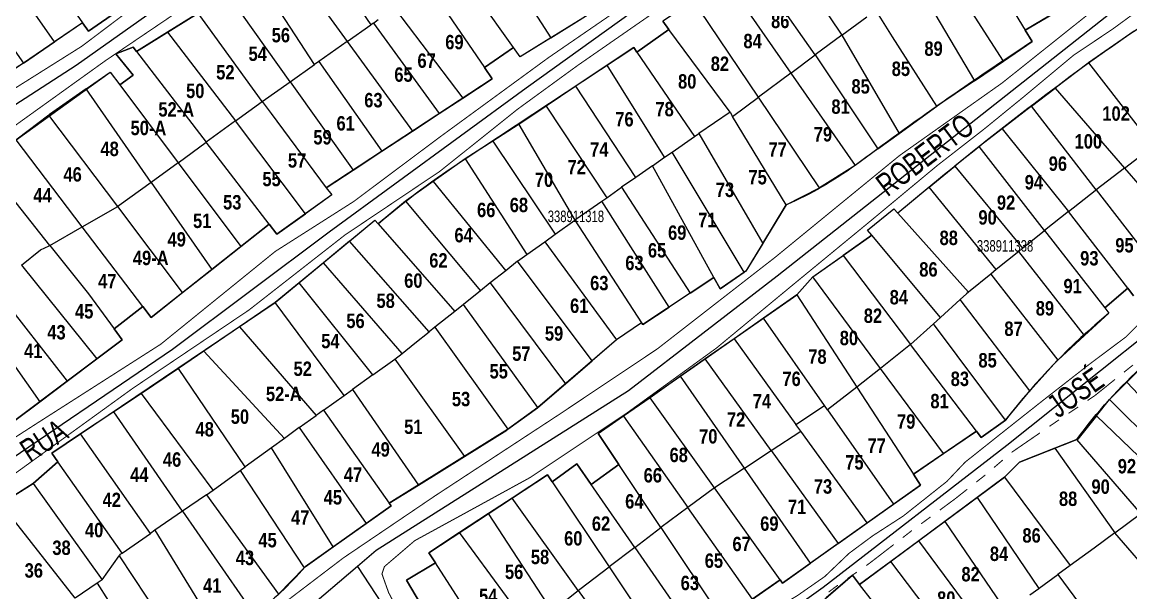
# Model space of a CAD drawing. Extents: x 204256 to 207861, y 4845615 to 4848347.
# Drawn here: x 207002 to 207194.6, y 4847288.9 to 4847388.1 of the extents above; entities that cross this region are included whole.
import ezdxf
from ezdxf.enums import TextEntityAlignment as Align

# ---------------------------------------------------------------- set-up
doc = ezdxf.new("R2010")
doc.units = 0
doc.header["$LTSCALE"] = 1.5
doc.header["$MEASUREMENT"] = 0
doc.linetypes.add('PHANTOMX2', pattern=[5, 2.5, -0.5, 0.5, -0.5, 0.5, -0.5])
doc.linetypes.add('TRACO_25', pattern=[8, 3, -1, 1, -1, 1, -1])
for name, color, linetype in [('CD-MALHA-LOTES', 40, 'CONTINUOUS'), ('CD_TXT_QUADRA', 7, 'CONTINUOUS'), ('RU-QUADRAS', 210, 'CONTINUOUS'), ('SV-EIXO-RUA-N-PAV', 6, 'CONTINUOUS'), ('SV-RUA-NAO-PAV-S-GUIA-C-GUIA', 7, 'PHANTOMX2'), ('SV-TXT-RUA-N-PAV-S-GUIA-C-GUIA', 7, 'CONTINUOUS'), ('Th_NmrPort', 7, 'CONTINUOUS')]:
    doc.layers.add(name, color=color, linetype=linetype)
doc.styles.add('ARIAL', font='ARIAL.TTF')
doc.styles.get("Standard").update_dxf_attribs({"font": 'swisscbo.ttf'})

msp = doc.modelspace()

# ---------------------------------------------------------------- linework, layer by layer
at = {"layer": 'CD-MALHA-LOTES', "linetype": 'Continuous'}
for p, q in [((207001.39, 4847403.74), (207012.47, 4847387.98)), ((207166.23, 4847403.12), (207176.27, 4847386.67)), ((207052.63, 4847402.12), (207062.57, 4847387.62)), ((207083.06, 4847402.11), (207093.84, 4847385.38)), ((207007.57, 4847384.65), (206996.46, 4847400.68)), ((207047.05, 4847400.38), (207058.44, 4847384.71)), ((207172.46, 4847381.3), (207161.03, 4847399.2)), ((206990.5, 4847397.42), (207002.21, 4847380.94)), ((207087.33, 4847383.68), (207077.32, 4847397.76)), ((207139.78, 4847382.38), (207129.47, 4847397.08)), ((207052.77, 4847380.71), (207042.27, 4847396.84)), ((207156.89, 4847395.72), (207167.45, 4847377.9)), ((207048.52, 4847377.71), (207037.48, 4847393.29)), ((207072.5, 4847394.5), (207082.29, 4847380.19)), ((207125.23, 4847394.05), (207135.55, 4847379.23)), ((207139.04, 4847393.77), (207144.36, 4847385.84)), ((207032.55, 4847389.64), (207027.2, 4847386.31)), ((207043.67, 4847374.3), (207032.55, 4847389.64)), ((207066.65, 4847390.5), (207078.55, 4847374.89)), ((207129.92, 4847375.05), (207119.73, 4847390.14)), ((207153.21, 4847385.54), (207150.28, 4847390.16)), ((207176.27, 4847386.67), (207181.85, 4847390.01)), ((207012.47, 4847387.98), (207007.57, 4847384.65)), ((207012.47, 4847387.98), (207013.49, 4847386.52)), ((207058.44, 4847384.71), (207062.57, 4847387.62)), ((207063, 4847387.92), (207062.57, 4847387.62)), ((207063, 4847387.92), (207063.83, 4847388.51)), ((207063, 4847387.92), (207074.41, 4847372.18)), ((207093.84, 4847385.38), (207099.22, 4847388.71)), ((207144.36, 4847385.84), (207148.72, 4847389.01)), ((207027.2, 4847386.31), (207021.84, 4847382.98)), ((207027.2, 4847386.31), (207039.03, 4847370.92)), ((207114.33, 4847386.82), (207108.75, 4847382.89)), ((207124.97, 4847372.42), (207114.33, 4847386.82)), ((207144.36, 4847385.84), (207139.78, 4847382.38)), ((207144.36, 4847385.84), (207154.37, 4847368.76)), ((207160.91, 4847373.47), (207153.21, 4847385.54)), ((207195.18, 4847386.54), (207187.25, 4847381.03)), ((207002.21, 4847380.94), (207007.57, 4847384.65)), ((207058.44, 4847384.71), (207053.5, 4847381.22)), ((207058.44, 4847384.71), (207069.76, 4847369.12)), ((207082.29, 4847380.19), (207087.33, 4847383.68)), ((207088.48, 4847382.07), (207087.33, 4847383.68)), ((207093.84, 4847385.38), (207088.48, 4847382.07)), ((207021.84, 4847382.98), (207033.95, 4847367.22)), ((207108.75, 4847382.89), (207118.78, 4847368.22)), ((207135.55, 4847379.23), (207139.78, 4847382.38)), ((207139.78, 4847382.38), (207150.65, 4847366.09)), ((207002.21, 4847380.94), (206997.01, 4847377.61)), ((207048.52, 4847377.71), (207052.77, 4847380.71)), ((207053.5, 4847381.22), (207052.77, 4847380.71)), ((207053.5, 4847381.22), (207064.48, 4847365.66)), ((207103.63, 4847380.59), (207098.16, 4847376.93)), ((207113.6, 4847364.6), (207103.63, 4847380.59)), ((207167.45, 4847377.9), (207172.46, 4847381.3)), ((207187.25, 4847381.03), (207198.5, 4847366.54)), ((207013.08, 4847376.47), (207017.26, 4847379.39)), ((207017.26, 4847379.39), (207018.92, 4847377.17)), ((207043.67, 4847374.3), (207048.52, 4847377.71)), ((207048.52, 4847377.71), (207059.46, 4847362.36)), ((207135.55, 4847379.23), (207129.92, 4847375.05)), ((207135.55, 4847379.23), (207146.7, 4847363.19)), ((207167.45, 4847377.9), (207160.91, 4847373.47)), ((207024.37, 4847360.24), (207013.08, 4847376.47)), ((207018.92, 4847377.17), (207029.06, 4847363.65)), ((207098.16, 4847376.93), (207093.01, 4847373.49)), ((207108.59, 4847361.1), (207098.16, 4847376.93)), ((207177.36, 4847373.46), (207181.44, 4847376.59)), ((207181.44, 4847376.59), (207193.5, 4847362.71)), ((207039.03, 4847370.92), (207043.67, 4847374.3)), ((207043.67, 4847374.3), (207045.25, 4847372.18)), ((207074.41, 4847372.18), (207078.55, 4847374.89)), ((207125.41, 4847371.7), (207129.92, 4847375.05)), ((207140.53, 4847359.32), (207129.92, 4847375.05)), ((207018.56, 4847356.05), (207006.6, 4847371.94)), ((207045.25, 4847372.18), (207054.81, 4847359.31)), ((207069.76, 4847369.12), (207074.41, 4847372.18)), ((207093.01, 4847373.49), (207088.24, 4847370.3)), ((207093.01, 4847373.49), (207103.54, 4847357.58)), ((207124.97, 4847372.42), (207119.52, 4847368.74)), ((207124.97, 4847372.42), (207125.41, 4847371.7)), ((207154.37, 4847368.76), (207160.91, 4847373.47)), ((207177.36, 4847373.46), (207172.25, 4847369.56)), ((207188.58, 4847358.95), (207177.36, 4847373.46)), ((207039.03, 4847370.92), (207033.95, 4847367.22)), ((207051.21, 4847354.79), (207039.03, 4847370.92)), ((207088.24, 4847370.3), (207097.97, 4847353.68)), ((207134.73, 4847356.34), (207125.41, 4847371.7)), ((207064.48, 4847365.66), (207069.76, 4847369.12)), ((207114.88, 4847365.49), (207118.78, 4847368.22)), ((207118.78, 4847368.22), (207119.52, 4847368.74)), ((207119.52, 4847368.74), (207130.64, 4847349.63)), ((207150.65, 4847366.09), (207154.37, 4847368.76)), ((207172.25, 4847369.56), (207168.25, 4847366.5)), ((207172.25, 4847369.56), (207183.78, 4847355.17)), ((207012.42, 4847352.52), (207000.94, 4847367.63)), ((207029.06, 4847363.65), (207033.95, 4847367.22)), ((207044.87, 4847353), (207033.95, 4847367.22)), ((207083.72, 4847367.39), (207078.96, 4847364.32)), ((207083.72, 4847367.39), (207094.56, 4847351.23)), ((207168.25, 4847366.5), (207164.03, 4847363.04)), ((207179.62, 4847351.9), (207168.25, 4847366.5)), ((207193.5, 4847362.71), (207198.5, 4847366.54)), ((207059.46, 4847362.36), (207064.48, 4847365.66)), ((207078.96, 4847364.32), (207073.4, 4847360.38)), ((207078.96, 4847364.32), (207089.68, 4847347.7)), ((207111.51, 4847363.14), (207113.6, 4847364.6)), ((207113.6, 4847364.6), (207114.88, 4847365.49)), ((207127.44, 4847344.64), (207114.88, 4847365.49)), ((207150.65, 4847366.09), (207146.7, 4847363.19)), ((207006.79, 4847349.29), (206995.26, 4847363.78)), ((207029.06, 4847363.65), (207024.37, 4847360.24)), ((207029.06, 4847363.65), (207039.96, 4847349.12)), ((207054.81, 4847359.31), (207059.46, 4847362.36)), ((207111.51, 4847363.14), (207108.59, 4847361.1)), ((207122.15, 4847343.74), (207111.51, 4847363.14)), ((207146.7, 4847363.19), (207140.53, 4847359.32)), ((207159.55, 4847359.39), (207164.03, 4847363.04)), ((207164.03, 4847363.04), (207175.78, 4847348.79)), ((207193.5, 4847362.71), (207188.58, 4847358.95)), ((207193.5, 4847362.71), (207205.39, 4847349.03)), ((207073.4, 4847360.38), (207085.98, 4847344.89)), ((207108.59, 4847361.1), (207106.13, 4847359.38)), ((207024.37, 4847360.24), (207018.84, 4847356.21)), ((207024.37, 4847360.24), (207034.9, 4847345.11)), ((207054.81, 4847359.31), (207055.75, 4847358.05)), ((207103.54, 4847357.58), (207106.13, 4847359.38)), ((207106.13, 4847359.38), (207118.02, 4847341)), ((207134.73, 4847356.34), (207140.53, 4847359.32)), ((207159.55, 4847359.39), (207154.1, 4847354.92)), ((207171.22, 4847345.08), (207159.55, 4847359.39)), ((207188.58, 4847358.95), (207199.74, 4847344.52)), ((207055.75, 4847358.05), (207051.21, 4847354.79)), ((207068.59, 4847356.95), (207063.8, 4847353.04)), ((207068.59, 4847356.95), (207081.61, 4847341.4)), ((207102.66, 4847356.97), (207103.54, 4847357.58)), ((207114.37, 4847338.56), (207102.66, 4847356.97)), ((207012.42, 4847352.52), (207018.56, 4847356.05)), ((207018.84, 4847356.21), (207018.56, 4847356.05)), ((207029.83, 4847341.09), (207018.56, 4847356.05)), ((207046.24, 4847351.22), (207051.21, 4847354.79)), ((207130.64, 4847349.63), (207134.73, 4847356.34)), ((207148.87, 4847351.96), (207153.45, 4847355.65)), ((207153.45, 4847355.65), (207154.1, 4847354.92)), ((207154.1, 4847354.92), (207166.4, 4847341.17)), ((207183.78, 4847355.17), (207179.62, 4847351.9)), ((207194.08, 4847341.84), (207183.78, 4847355.17)), ((207039.96, 4847349.12), (207044.87, 4847353)), ((207044.87, 4847353), (207046.24, 4847351.22)), ((207058.85, 4847350.05), (207063.24, 4847353.68)), ((207063.24, 4847353.68), (207063.8, 4847353.04)), ((207063.8, 4847353.04), (207077.12, 4847337.81)), ((207094.56, 4847351.23), (207097.97, 4847353.68)), ((207097.97, 4847353.68), (207109.58, 4847335.86)), ((207006.79, 4847349.29), (207012.42, 4847352.52)), ((207022.91, 4847338.7), (207012.42, 4847352.52)), ((207092.78, 4847349.93), (207094.56, 4847351.23)), ((207149.62, 4847351.05), (207144.59, 4847347.56)), ((207149.62, 4847351.05), (207148.87, 4847351.96)), ((207161.51, 4847336.76), (207149.62, 4847351.05)), ((207175.78, 4847348.79), (207179.62, 4847351.9)), ((207179.62, 4847351.9), (207190.08, 4847338.45)), ((207006.79, 4847349.29), (207013.49, 4847340.87)), ((207034.9, 4847345.11), (207039.96, 4847349.12)), ((207058.85, 4847350.05), (207054.31, 4847346.29)), ((207072.68, 4847334.27), (207058.85, 4847350.05)), ((207089.68, 4847347.7), (207092.78, 4847349.93)), ((207092.78, 4847349.93), (207105.21, 4847332.86)), ((207130.64, 4847349.63), (207127.7, 4847344.82)), ((207175.78, 4847348.79), (207175.12, 4847348.26)), ((207001.84, 4847345.84), (207005.13, 4847348.53)), ((207088.04, 4847346.53), (207089.68, 4847347.7)), ((207139.33, 4847343.83), (207144.59, 4847347.56)), ((207144.59, 4847347.56), (207156.34, 4847332.07)), ((207175.12, 4847348.26), (207171.22, 4847345.08)), ((207186.55, 4847333.65), (207175.12, 4847348.26)), ((207001.84, 4847345.84), (207014.96, 4847329.59)), ((207029.83, 4847341.09), (207034.9, 4847345.11)), ((207054.31, 4847346.29), (207050.09, 4847342.79)), ((207067.99, 4847330.52), (207054.31, 4847346.29)), ((207088.04, 4847346.53), (207085.98, 4847344.89)), ((207101.03, 4847329.26), (207088.04, 4847346.53)), ((207171.22, 4847345.08), (207170.26, 4847344.3)), ((207085.98, 4847344.89), (207083.31, 4847342.76)), ((207118.02, 4847341), (207122.15, 4847343.74)), ((207122.15, 4847343.74), (207123.26, 4847341.72)), ((207123.26, 4847341.72), (207127.44, 4847344.64)), ((207127.7, 4847344.82), (207127.44, 4847344.64)), ((207139.33, 4847343.83), (207136.54, 4847340.71)), ((207151.1, 4847327.93), (207139.33, 4847343.83)), ((207170.26, 4847344.3), (207166.4, 4847341.17)), ((207170.26, 4847344.3), (207181.89, 4847329.36)), ((206997.1, 4847341.96), (207009.78, 4847325.7)), ((207024.37, 4847336.77), (207029.83, 4847341.09)), ((207050.09, 4847342.79), (207045.93, 4847339.35)), ((207062.9, 4847326.78), (207050.09, 4847342.79)), ((207081.61, 4847341.4), (207078.63, 4847339.02)), ((207083.31, 4847342.76), (207081.61, 4847341.4)), ((207083.31, 4847342.76), (207096.37, 4847325.24)), ((207190.08, 4847338.45), (207194.08, 4847341.84)), ((207194.08, 4847341.84), (207195.09, 4847340.53)), ((207013.49, 4847340.87), (207017.93, 4847334.79)), ((207045.93, 4847339.35), (207039.74, 4847335.14)), ((207057.89, 4847323.21), (207045.93, 4847339.35)), ((207118.02, 4847341), (207114.37, 4847338.56)), ((207136.54, 4847340.71), (207130.77, 4847336.66)), ((207136.54, 4847340.71), (207146.97, 4847324.69)), ((207164.97, 4847339.91), (207161.51, 4847336.76)), ((207177.07, 4847324.03), (207164.97, 4847339.91)), ((206993.28, 4847338.83), (207005.03, 4847322.14)), ((207017.93, 4847334.79), (207022.91, 4847338.7)), ((207022.91, 4847338.7), (207024.37, 4847336.77)), ((207077.12, 4847337.81), (207073.69, 4847335.07)), ((207078.63, 4847339.02), (207077.12, 4847337.81)), ((207091.59, 4847321.13), (207078.63, 4847339.02)), ((207109.8, 4847335.52), (207114.37, 4847338.56)), ((207190.79, 4847337.54), (207186.55, 4847333.65)), ((207190.08, 4847338.45), (207190.79, 4847337.54)), ((207109.58, 4847335.86), (207105.21, 4847332.86)), ((207109.58, 4847335.86), (207109.8, 4847335.52)), ((207130.77, 4847336.66), (207125.65, 4847333.06)), ((207141.38, 4847321.48), (207130.77, 4847336.66)), ((207160.33, 4847335.69), (207156.34, 4847332.07)), ((207161.51, 4847336.76), (207160.33, 4847335.69)), ((207172.82, 4847318.9), (207160.33, 4847335.69)), ((207039.74, 4847335.14), (207033.52, 4847330.91)), ((207039.74, 4847335.14), (207053.05, 4847319.75)), ((207070.19, 4847332.28), (207072.68, 4847334.27)), ((207073.69, 4847335.07), (207072.68, 4847334.27)), ((207073.69, 4847335.07), (207086.37, 4847317.34)), ((207181.89, 4847329.36), (207186.55, 4847333.65)), ((207067.99, 4847330.52), (207070.19, 4847332.28)), ((207105.21, 4847332.86), (207101.03, 4847329.26)), ((207125.65, 4847333.06), (207120.66, 4847329.56)), ((207125.65, 4847333.06), (207136.42, 4847318.18)), ((207156.34, 4847332.07), (207151.1, 4847327.93)), ((207167.77, 4847317), (207156.34, 4847332.07)), ((207009.78, 4847325.7), (207014.96, 4847329.59)), ((207033.52, 4847330.91), (207029.12, 4847327.92)), ((207033.52, 4847330.91), (207047.55, 4847315.77)), ((207066.73, 4847329.52), (207067.99, 4847330.52)), ((207120.66, 4847329.56), (207116.37, 4847326.55)), ((207132.11, 4847313.65), (207120.66, 4847329.56)), ((207029.12, 4847327.92), (207022.71, 4847323.56)), ((207040.69, 4847310.81), (207029.12, 4847327.92)), ((207062.9, 4847326.78), (207066.73, 4847329.52)), ((207066.73, 4847329.52), (207078.82, 4847312.62)), ((207096.37, 4847325.24), (207101.03, 4847329.26)), ((207151.1, 4847327.93), (207146.97, 4847324.69)), ((207162.07, 4847313.12), (207151.1, 4847327.93)), ((207005.03, 4847322.14), (207009.78, 4847325.7)), ((207062.9, 4847326.78), (207059.35, 4847324.25)), ((207116.37, 4847326.55), (207111.06, 4847322.82)), ((207127.47, 4847310.6), (207116.37, 4847326.55)), ((207057.89, 4847323.21), (207059.35, 4847324.25)), ((207059.35, 4847324.25), (207070.82, 4847307.63)), ((207091.59, 4847321.13), (207096.37, 4847325.24)), ((207146.97, 4847324.69), (207141.92, 4847320.72)), ((207146.97, 4847324.69), (207156.82, 4847309.54)), ((207172.82, 4847318.9), (207177.07, 4847324.03)), ((207193.89, 4847325.52), (207190.87, 4847322.49)), ((207207.08, 4847311.54), (207193.89, 4847325.52)), ((207000.47, 4847318.71), (207005.03, 4847322.14)), ((207022.71, 4847323.56), (207017.87, 4847320.35)), ((207035.13, 4847306.79), (207022.71, 4847323.56)), ((207054.31, 4847320.66), (207057.89, 4847323.21)), ((207111.06, 4847322.82), (207106.43, 4847319.64)), ((207122.26, 4847307.16), (207111.06, 4847322.82)), ((207188.63, 4847319.69), (207190.87, 4847322.49)), ((207190.87, 4847322.49), (207204.44, 4847309.1)), ((207017.87, 4847320.35), (207012.13, 4847316.55)), ((207029.84, 4847303.1), (207017.87, 4847320.35)), ((207054.31, 4847320.66), (207053.05, 4847319.75)), ((207054.31, 4847320.66), (207065.76, 4847304.49)), ((207136.42, 4847318.18), (207141.38, 4847321.48)), ((207141.92, 4847320.72), (207141.38, 4847321.48)), ((207141.92, 4847320.72), (207153.38, 4847304.34)), ((207050.11, 4847317.63), (207053.05, 4847319.75)), ((207106.43, 4847319.64), (207117.64, 4847303.74)), ((207137.25, 4847317.03), (207136.42, 4847318.18)), ((207168.59, 4847315.92), (207172.82, 4847318.9)), ((207201.96, 4847306.88), (207188.63, 4847319.69)), ((207024.25, 4847299.25), (207012.13, 4847316.55)), ((207050.11, 4847317.63), (207047.55, 4847315.77)), ((207050.11, 4847317.63), (207061.71, 4847300.97)), ((207132.11, 4847313.65), (207137.25, 4847317.03)), ((207148.8, 4847301.08), (207137.25, 4847317.03)), ((207162.07, 4847313.12), (207167.77, 4847317)), ((207167.77, 4847317), (207168.59, 4847315.92)), ((207045.31, 4847314.15), (207040.69, 4847310.81)), ((207047.55, 4847315.77), (207045.31, 4847314.15)), ((207055.99, 4847296.9), (207045.31, 4847314.15)), ((207185.19, 4847315.56), (207181.37, 4847314.04)), ((207196.33, 4847302.7), (207185.19, 4847315.56)), ((207070.82, 4847307.63), (207078.82, 4847312.62)), ((207127.47, 4847310.6), (207132.11, 4847313.65)), ((207132.11, 4847313.65), (207143.75, 4847297.48)), ((207156.82, 4847309.54), (207162.07, 4847313.12)), ((207181.37, 4847314.04), (207191.85, 4847299.37)), ((207008.18, 4847311.68), (207003.88, 4847307.94)), ((207019.32, 4847295.85), (207008.18, 4847311.68)), ((207039.83, 4847310.19), (207040.69, 4847310.81)), ((207105.64, 4847311.21), (207100.84, 4847307.73)), ((207112.95, 4847300.27), (207105.64, 4847311.21)), ((207138.97, 4847294.08), (207127.47, 4847310.6)), ((207035.13, 4847306.79), (207039.83, 4847310.19)), ((207039.83, 4847310.19), (207050.98, 4847293.28)), ((207172.66, 4847309.02), (207167.92, 4847305.51)), ((207172.66, 4847309.02), (207184.07, 4847293.67)), ((207003.88, 4847307.94), (206998.29, 4847304.41)), ((207003.88, 4847307.94), (207015.88, 4847291.18)), ((207033.98, 4847305.95), (207035.13, 4847306.79)), ((207065.76, 4847304.49), (207070.82, 4847307.63)), ((207094.03, 4847308.21), (207103.96, 4847293.43)), ((207101.24, 4847307.15), (207100.84, 4847307.73)), ((207108.41, 4847296.82), (207101.24, 4847307.15)), ((207122.26, 4847307.16), (207117.64, 4847303.74)), ((207122.26, 4847307.16), (207122.46, 4847307.31)), ((207133.67, 4847291.19), (207122.26, 4847307.16)), ((207033.82, 4847305.84), (207029.84, 4847303.1)), ((207033.98, 4847305.95), (207033.82, 4847305.84)), ((207033.98, 4847305.95), (207046.52, 4847288.69)), ((207087.08, 4847305.38), (207083.02, 4847302.71)), ((207098.6, 4847289.35), (207087.08, 4847305.38)), ((207167.92, 4847305.51), (207162.3, 4847301.35)), ((207167.92, 4847305.51), (207178.59, 4847289.69)), ((207011.17, 4847288.02), (206998.29, 4847304.41)), ((207029.84, 4847303.1), (207025.03, 4847299.79)), ((207029.84, 4847303.1), (207042.3, 4847285.14)), ((207083.02, 4847302.71), (207077.98, 4847299.4)), ((207094.06, 4847285.74), (207083.02, 4847302.71)), ((207117.64, 4847303.74), (207112.95, 4847300.27)), ((207128.85, 4847287.85), (207117.64, 4847303.74)), ((207148.8, 4847301.08), (207153.38, 4847304.34)), ((207191.85, 4847299.37), (207196.33, 4847302.7)), ((207055.99, 4847296.9), (207061.71, 4847300.97)), ((207143.75, 4847297.48), (207148.8, 4847301.08)), ((207162.3, 4847301.35), (207157.74, 4847297.98)), ((207162.3, 4847301.35), (207172.96, 4847285.7)), ((207019.32, 4847295.85), (207024.25, 4847299.25)), ((207025.03, 4847299.79), (207024.25, 4847299.25)), ((207025.03, 4847299.79), (207036.99, 4847280.35)), ((207090.23, 4847282.69), (207077.98, 4847299.4)), ((207108.41, 4847296.82), (207112.95, 4847300.27)), ((207112.95, 4847300.27), (207123.64, 4847284.25)), ((207191.85, 4847299.37), (207188.24, 4847296.7)), ((207205.02, 4847284.04), (207191.85, 4847299.37)), ((207108.41, 4847296.82), (207103.96, 4847293.43)), ((207108.41, 4847296.82), (207120.3, 4847279.66)), ((207143.75, 4847297.48), (207138.97, 4847294.08)), ((207157.74, 4847297.98), (207152.89, 4847294.38)), ((207169.03, 4847282.79), (207157.74, 4847297.98)), ((207015.88, 4847291.18), (207018.82, 4847295.36)), ((207019.02, 4847295.65), (207018.82, 4847295.36)), ((207018.82, 4847295.36), (207031.44, 4847276.33)), ((207019.02, 4847295.65), (207019.32, 4847295.85)), ((207188.24, 4847296.7), (207184.07, 4847293.67)), ((207046.52, 4847288.69), (207050.98, 4847293.28)), ((207083.65, 4847278.93), (207073.76, 4847294.13)), ((207103.96, 4847293.43), (207115.57, 4847276.12)), ((207152.89, 4847294.38), (207147.48, 4847290.38)), ((207164.35, 4847279.28), (207152.89, 4847294.38)), ((207184.07, 4847293.67), (207181.93, 4847292.12)), ((207015.88, 4847291.18), (207014.99, 4847290.6)), ((207128.85, 4847287.85), (207133.67, 4847291.19)), ((207181.93, 4847292.12), (207193.88, 4847276.02)), ((207014.99, 4847290.6), (207011.17, 4847288.02)), ((207014.99, 4847290.6), (207026.39, 4847272.82)), ((207094.06, 4847285.74), (207098.6, 4847289.35)), ((207098.6, 4847289.35), (207110.71, 4847272.49)), ((207155.1, 4847280.63), (207147.48, 4847290.38)), ((207177.06, 4847288.61), (207178.59, 4847289.69))]:
    msp.add_line(p, q, dxfattribs=at)
for points in [[(207013.49, 4847386.52), (207018.91, 4847390.27), (207018.12, 4847391.36)], [(207119.73, 4847390.14), (207118.6, 4847391.78), (207113.28, 4847388.24), (207114.33, 4847386.82)], [(207172.46, 4847381.3), (207177.47, 4847384.7), (207176.27, 4847386.67)], [(207021.84, 4847382.98), (207021.27, 4847383.72), (207018.26, 4847382.55), (207021.27, 4847378.89), (207018.92, 4847377.17)], [(207108.75, 4847382.89), (207108.23, 4847383.66), (207103.63, 4847380.59)], [(207078.55, 4847374.89), (207083.63, 4847378.23), (207082.29, 4847380.19)], [(207187.25, 4847381.03), (207187.17, 4847380.97), (207181.44, 4847376.59)], [(207013.08, 4847376.47), (207006.74, 4847372.05), (207006.6, 4847371.94)], [(207006.6, 4847371.94), (207001.07, 4847367.72), (207000.94, 4847367.63)], [(207088.24, 4847370.3), (207088.12, 4847370.22), (207083.72, 4847367.39)], [(207073.4, 4847360.38), (207068.74, 4847357.08), (207068.59, 4847356.95)], [(207183.78, 4847355.17), (207188.41, 4847358.82)], [(207188.41, 4847358.82), (207188.58, 4847358.95)], [(207098.18, 4847353.83), (207102.66, 4847356.97)], [(207097.97, 4847353.68), (207098.18, 4847353.83)], [(207005.13, 4847348.53), (207006.64, 4847349.2)], [(207006.64, 4847349.2), (207006.79, 4847349.29)], [(207166.4, 4847341.17), (207166.04, 4847340.88), (207164.97, 4847339.91)], [(207014.96, 4847329.59), (207019.33, 4847332.87), (207017.93, 4847334.79)], [(207177.07, 4847324.03), (207181.8, 4847329.28), (207181.89, 4847329.36)], [(207197.58, 4847328.06), (207197.03, 4847328.66), (207193.89, 4847325.52)], [(207086.37, 4847317.34), (207091.5, 4847321.05), (207091.59, 4847321.13)], [(207106.43, 4847319.64), (207102.03, 4847316.62), (207105.64, 4847311.21)], [(207188.63, 4847319.69), (207185.37, 4847315.63), (207185.19, 4847315.56)], [(207012.13, 4847316.55), (207007.1, 4847313.22), (207008.18, 4847311.68)], [(207078.82, 4847312.62), (207086.18, 4847317.21), (207086.37, 4847317.34)], [(207181.37, 4847314.04), (207175.28, 4847311.63), (207172.66, 4847309.02)], [(207100.84, 4847307.73), (207098.33, 4847311.35), (207094.03, 4847308.21)], [(207127.47, 4847310.6), (207122.46, 4847307.31)], [(207094.03, 4847308.21), (207093.22, 4847309.42), (207087.08, 4847305.38)], [(207153.38, 4847304.34), (207158.04, 4847307.66), (207156.82, 4847309.54)], [(207061.71, 4847300.97), (207066.06, 4847304.07), (207065.76, 4847304.49)], [(207077.98, 4847299.4), (207072.62, 4847295.88), (207073.76, 4847294.13)], [(207050.98, 4847293.28), (207051.12, 4847293.43), (207055.99, 4847296.9)], [(207073.76, 4847294.13), (207068.74, 4847291.13), (207077.88, 4847275.64)], [(207098.6, 4847289.35), (207098.86, 4847289.55), (207103.96, 4847293.43)], [(207133.67, 4847291.19), (207134.09, 4847290.6), (207138.97, 4847294.08)], [(207147.48, 4847290.38), (207146.22, 4847292), (207141.67, 4847288.07)], [(207178.59, 4847289.69), (207178.67, 4847289.75), (207181.93, 4847292.12)]]:
    msp.add_lwpolyline(points, dxfattribs=at)
at = {"layer": 'RU-QUADRAS', "color": 6, "linetype": 'Continuous'}
for points in [[(207169.08, 4847506.52), (207153.49, 4847492.07), (207153.02, 4847492.53), (207139.29, 4847483.99), (207126.95, 4847474.08), (207128.38, 4847472.17), (207118.49, 4847464.53), (207117.89, 4847465.25, -0.03538), (207098.02, 4847452.14), (207099.56, 4847450.06), (207080.21, 4847436.15), (207074.87, 4847433.14), (207065.08, 4847426.2), (207066.37, 4847424.47), (207061.64, 4847420.72), (207060.7, 4847421.98, -0.03467), (207031.21, 4847401.51), (207018.12, 4847391.36), (207018.91, 4847390.27), (207013.49, 4847386.52), (207012.46, 4847387.97), (207002.21, 4847380.94), (206964.27, 4847356.91)], [(207196.36, 4847402.02), (207181.92, 4847390.07), (207176.27, 4847386.67), (207177.47, 4847384.7, 0.01519), (207146.7, 4847363.19, -0.05289), (207134.73, 4847356.34), (207127.7, 4847344.82), (207123.26, 4847341.72), (207122.15, 4847343.74), (207109.8, 4847335.52), (207109.58, 4847335.86), (207105.21, 4847332.86), (207091.59, 4847321.13), (207086.28, 4847317.28), (207065.76, 4847304.49), (207066.06, 4847304.07), (207051.12, 4847293.43, -0.051827), (207042.3, 4847285.14)], [(207077.88, 4847275.64), (207068.74, 4847291.13), (207073.76, 4847294.13), (207072.62, 4847295.88), (207093.22, 4847309.42), (207094.03, 4847308.21), (207098.33, 4847311.35), (207100.84, 4847307.73), (207105.64, 4847311.21), (207102.03, 4847316.62), (207136.54, 4847340.71), (207139.33, 4847343.83), (207149.62, 4847351.05), (207148.87, 4847351.96), (207153.45, 4847355.65), (207154.1, 4847354.92, -0.016491), (207187.25, 4847381.03, -0.017617), (207210.06, 4847396.12)], [(206988.61, 4847298.31), (207003.89, 4847307.94), (207008.18, 4847311.68), (207007.1, 4847313.22), (207045.93, 4847339.35), (207063.24, 4847353.68), (207063.8, 4847353.04, -0.033143), (207078.95, 4847364.32), (207108.23, 4847383.66), (207108.75, 4847382.89), (207114.33, 4847386.82), (207113.28, 4847388.24)], [(207195.09, 4847340.53), (207194.08, 4847341.84), (207190.08, 4847338.45), (207190.79, 4847337.54, 0.056652), (207172.82, 4847318.9), (207168.59, 4847315.92), (207167.77, 4847317), (207156.82, 4847309.54), (207158.04, 4847307.66), (207134.09, 4847290.6), (207133.67, 4847291.19), (207123.64, 4847284.25)], [(207133.17, 4847280.71), (207146.22, 4847292), (207147.48, 4847290.38), (207172.64, 4847309.01), (207175.28, 4847311.63), (207185.19, 4847315.56, -0.050015), (207197.03, 4847328.66)]]:
    msp.add_lwpolyline(points, format="xyb", dxfattribs=at)
for points in [[(207203.17, 4847469.71), (207179.16, 4847450.28), (207178.47, 4847451.1), (207164.9, 4847439.55), (207156.09, 4847434.18), (207157.77, 4847431.58), (207135.07, 4847416.42), (207135.9, 4847415.42), (207117.51, 4847401.57), (207114.02, 4847399.4), (207109.51, 4847395.07), (207088.48, 4847382.07), (207087.33, 4847383.68), (207082.29, 4847380.19), (207083.63, 4847378.23), (207054.81, 4847359.31), (207055.75, 4847358.05), (207046.24, 4847351.22), (207044.87, 4847353), (207024.37, 4847336.77), (207022.91, 4847338.7), (207017.93, 4847334.79), (207019.33, 4847332.87), (207000.47, 4847318.71)], [(207000.94, 4847367.63), (207017.26, 4847379.39), (207018.92, 4847377.17), (207021.27, 4847378.89), (207018.26, 4847382.55), (207021.27, 4847383.72), (207021.84, 4847382.98), (207032.55, 4847389.64)]]:
    msp.add_lwpolyline(points, dxfattribs=at)
at = {"layer": 'SV-EIXO-RUA-N-PAV'}
for points in [[(207374.98, 4847651), (207367.88, 4847645.82), (207360.67, 4847639.15), (207331.83, 4847617.06), (207324.09, 4847611.13), (207311.66, 4847600.5), (207256.51, 4847561.39), (207217.49, 4847536.79), (207215.72, 4847534.76), (207215.29, 4847534.03), (207211.55, 4847529.94), (207182.71, 4847509.94), (207159.47, 4847491.02), (207069.99, 4847422.08), (207011.33, 4847380.54), (206974.21, 4847356.58), (206955.45, 4847341.36)], [(206955.45, 4847279.71), (206995.65, 4847309.27), (207028.09, 4847331.26), (207055.3, 4847351.62), (207089.54, 4847376.67), (207128.74, 4847404.87), (207201.19, 4847460.92), (207238.4, 4847489.66), (207241.6, 4847492.19), (207248.67, 4847497.41), (207286.88, 4847520.12), (207337.43, 4847552.83), (207365.03, 4847570.44), (207368.78, 4847572.83), (207411.58, 4847602.66)], [(207435.19, 4847572.2), (207436.63, 4847567.25), (207435.01, 4847562.2), (207418.07, 4847550.49), (207397.35, 4847532.82), (207372.66, 4847516.61), (207359.5, 4847508.68), (207352.65, 4847503.81), (207308.59, 4847476.87), (207273.99, 4847453.8), (207270.77, 4847451.39), (207269.01, 4847449.99), (207253.45, 4847438.84), (207133.15, 4847343.96), (207107.29, 4847324.05), (207063.5, 4847296.29), (207060.23, 4847293.5), (207051.25, 4847285.84), (206955.45, 4847217.19)], [(206955.45, 4847156.34), (206967.9, 4847163.3), (206992.41, 4847179.7), (207014.39, 4847194.29), (207051.88, 4847222.05), (207084.08, 4847248.42), (207091.71, 4847254.66), (207141.17, 4847289.9), (207173.07, 4847314.59), (207213.89, 4847347.11), (207244.71, 4847369.46), (207273.81, 4847394.6), (207288.41, 4847405.95), (207294.01, 4847409.37), (207303.73, 4847415.51), (207372.21, 4847460.92), (207413.93, 4847482.82), (207427.91, 4847489.82), (207432.63, 4847490.56)], [(207060.23, 4847293.5), (207067.61, 4847282.28), (207084.08, 4847248.42), (207088.4, 4847239.56), (207105.76, 4847203.51), (207110.9, 4847192.85), (207131.52, 4847158.96), (207134.82, 4847153.54), (207154.67, 4847116.19)]]:
    msp.add_lwpolyline(points, dxfattribs=at)
at = {"layer": 'SV-RUA-NAO-PAV-S-GUIA-C-GUIA', "linetype": 'TRACO_25', "const_width": 0.18, "flags": 128}
for points in [[(206955.46, 4847399.61), (206957.66, 4847401.12), (206970.03, 4847410.93), (206974.05, 4847413.99), (206981.24, 4847418.32), (206989.1, 4847423.6), (207001.85, 4847432.64), (207012.58, 4847440.5), (207025.49, 4847449.59), (207044.48, 4847463.4), (207059.97, 4847476.55), (207073.82, 4847485.56), (207078.79, 4847490.34), (207085.27, 4847495.29), (207095.14, 4847500.42), (207105.32, 4847507.31), (207116.17, 4847516.57), (207126.3, 4847523.17), (207138.03, 4847532.43), (207155.4, 4847545), (207169.82, 4847555.65), (207190.96, 4847570.73), (207193.06, 4847571.03), (207193.84, 4847570.06), (207200.81, 4847558.34), (207211.29, 4847539.47), (207212.35, 4847535.73), (207212.05, 4847533.37), (207211.76, 4847532.45), (207203.84, 4847527.99), (207197.28, 4847523.56), (207186.52, 4847515.95), (207179.83, 4847511.22), (207172.87, 4847504.47), (207165.89, 4847499.54), (207157.23, 4847492.52), (207151.42, 4847487.89), (207143.16, 4847480.62), (207135.2, 4847474.95), (207127.71, 4847469.47), (207119.28, 4847463.13), (207113.34, 4847458.97), (207104.23, 4847451.28), (207097.87, 4847446.47), (207085.99, 4847437.41), (207074.96, 4847428.38), (207065.48, 4847420.94), (207054.6, 4847413.34), (207042.74, 4847405.63), (207026, 4847394.2), (207012.3, 4847383.87), (206999.19, 4847375.63), (206986.21, 4847367.52), (206975.01, 4847360.55), (206967.15, 4847354.05), (206957.16, 4847346.36), (206955.45, 4847345.12)], [(206955.45, 4847338.07), (206955.78, 4847338.3), (206964.04, 4847344.29), (206975.99, 4847354.2), (206987.87, 4847362.24), (206999.45, 4847369.19), (207016.47, 4847381.41), (207030.85, 4847391.14), (207044.97, 4847401.3), (207055.03, 4847409.29), (207066.39, 4847417.25), (207076.12, 4847423.4), (207085.78, 4847430.99), (207095.78, 4847439.18), (207105.49, 4847446.95), (207115.02, 4847454.26), (207126.43, 4847462.18), (207135.48, 4847469.2), (207145.01, 4847476.62), (207152.78, 4847482.37), (207162.41, 4847490.53), (207171.99, 4847497.48), (207181.67, 4847505.09), (207188.63, 4847511.39), (207196.44, 4847516.67), (207204.85, 4847522.79), (207211.77, 4847527.64), (207214.21, 4847529.04), (207216.91, 4847528.6), (207224.14, 4847517.57), (207232.73, 4847503.92), (207237.92, 4847494.96), (207238.23, 4847492.54), (207236.21, 4847490.13), (207228.64, 4847484.26), (207207.36, 4847467.7), (207185.82, 4847451.6), (207162.72, 4847432.71), (207137.07, 4847414.24), (207110.62, 4847393.73), (207093.37, 4847381.88), (207074.53, 4847368.11), (207059.56, 4847356.91), (207045.95, 4847348.25), (207026.04, 4847332.12), (207004.58, 4847318.41), (206990.7, 4847309.47), (206983.04, 4847302.92), (206982.96, 4847302.87), (206971.91, 4847295.28), (206960.03, 4847286.64), (206955.45, 4847283.64)], [(206955.45, 4847276.39), (206957, 4847277.58), (206973.89, 4847290.33), (206991.3, 4847302.85), (206995.13, 4847305.61), (207021.14, 4847324.43), (207041.38, 4847338.07), (207058.04, 4847351.09), (207074.54, 4847362.16), (207088.07, 4847372.97), (207098.52, 4847380.58), (207111.77, 4847389.77), (207124, 4847398.21), (207138.33, 4847408.83), (207149.95, 4847418.47), (207161.81, 4847427.15), (207175.36, 4847438.03), (207188.68, 4847448.44), (207203.63, 4847460.29), (207212.01, 4847467.28), (207226.68, 4847477.81), (207235.29, 4847485.18), (207239.01, 4847487.57), (207241.31, 4847487.54), (207243.39, 4847485.1), (207256.92, 4847466.61), (207264.21, 4847454.77), (207264.38, 4847451.64), (207261.01, 4847447.89), (207248.75, 4847438.28), (207229.54, 4847423.22), (207212.27, 4847409.6), (207191.19, 4847392.63), (207172.25, 4847377.52), (207154.41, 4847364.9), (207132.68, 4847347.13), (207112.34, 4847331.32), (207095.17, 4847319.85), (207073.75, 4847305.81), (207069.16, 4847302.7), (207057.78, 4847295), (207045.38, 4847285.56), (207013.5, 4847261.35), (206993.29, 4847246.58), (206971.36, 4847231.05), (206955.45, 4847220.32)]]:
    msp.add_lwpolyline(points, dxfattribs=at)
msp.add_lwpolyline([(207271.65, 4847447.92), (207272.93, 4847445.15), (207282.89, 4847428.57), (207292.13, 4847411.39), (207292.19, 4847409.87), (207287.3, 4847406.71), (207280.29, 4847402.53), (207274.25, 4847397.06), (207270.16, 4847393.47), (207265.29, 4847389.34), (207260.5, 4847385.18), (207257.14, 4847381.87), (207250.12, 4847376.67), (207245.11, 4847372.36), (207238.32, 4847367.88), (207230.76, 4847362.18), (207223.15, 4847356.36), (207213.82, 4847349.54), (207205.56, 4847343.12), (207199.52, 4847339.13), (207193.71, 4847333.36), (207187.34, 4847328.6), (207179.21, 4847322.26), (207172.32, 4847316.81), (207165.81, 4847311.63), (207162.62, 4847308.27), (207155.38, 4847302.53), (207155.08, 4847302.29), (207149.74, 4847298.83), (207145.65, 4847295.8), (207141.43, 4847291.77), (207136.71, 4847288.48), (207128.55, 4847283.58), (207115.2, 4847273.3), (207101.15, 4847263.31), (207086.9, 4847253.53), (207085.7, 4847253.23), (207084.5, 4847253.93), (207078.06, 4847264.54), (207070.83, 4847279.22), (207065.64, 4847288.96), (207064.48, 4847292.22), (207064.91, 4847293.49), (207070.17, 4847297.99), (207078.75, 4847302.68), (207090.24, 4847308.97), (207106.99, 4847320.14), (207122.58, 4847331.44), (207136.26, 4847342.75), (207149.21, 4847353.4), (207160.96, 4847363.16), (207169.17, 4847369.55), (207175.83, 4847374.98), (207184.64, 4847382.32), (207191.48, 4847386.9), (207201.11, 4847393.95), (207208.29, 4847400.69), (207218.13, 4847407.64), (207226.03, 4847414.73), (207235.72, 4847421.28), (207242.05, 4847426.75), (207253.58, 4847436.21), (207256.73, 4847438.48), (207261.57, 4847440.97), (207266.76, 4847443.68)], close=True, dxfattribs=at)
at = {"layer": 'SV-RUA-NAO-PAV-S-GUIA-C-GUIA', "const_width": 0.18}
for points in [[(207193.4, 4847327.25), (207194.96, 4847328.5)], [(207188.35, 4847323.2), (207191.84, 4847326)], [(207187.08, 4847322.34), (207187.91, 4847322.9)], [(207187.91, 4847322.9), (207188.35, 4847323.2)], [(207183.77, 4847320.1), (207185.43, 4847321.22)], [(207180.46, 4847317.85), (207181.29, 4847318.42)], [(207181.29, 4847318.42), (207182.06, 4847318.95)], [(207182.06, 4847318.95), (207182.11, 4847318.99)], [(207173.98, 4847313.4), (207178.81, 4847316.72)], [(207173.88, 4847313.31), (207173.98, 4847313.4)], [(207170.84, 4847310.71), (207172.36, 4847312.01)], [(207167.75, 4847308.17), (207169.32, 4847309.41)], [(207163.87, 4847305.11), (207166.18, 4847306.93)], [(207161.41, 4847303.3), (207163.82, 4847305.08)], [(207163.82, 4847305.08), (207163.87, 4847305.11)], [(207158.18, 4847300.93), (207159.79, 4847302.11)], [(207154.98, 4847298.53), (207155.77, 4847299.14)], [(207155.77, 4847299.14), (207156.44, 4847299.66)], [(207156.44, 4847299.66), (207156.57, 4847299.75)], [(207149.05, 4847293.96), (207153.4, 4847297.31)], [(207148.63, 4847293.67), (207149.05, 4847293.96)], [(207145.35, 4847291.39), (207146.99, 4847292.53)], [(207142.09, 4847289.06), (207142.89, 4847289.66)], [(207142.89, 4847289.66), (207143.16, 4847289.87)], [(207143.16, 4847289.87), (207143.7, 4847290.25)]]:
    msp.add_lwpolyline(points, dxfattribs=at)

# ---------------------------------------------------------------- texts
at = {"layer": 'CD_TXT_QUADRA', "linetype": 'Continuous', "style": 'ARIAL', "width": 0.7}
for s, p in [('338911318', (207098.18, 4847354.34)), ('338911338', (207172.75, 4847349.21))]:
    msp.add_text(s, height=2, dxfattribs=at).set_placement(p, align=Align.MIDDLE)
at = {"layer": 'SV-TXT-RUA-N-PAV-S-GUIA-C-GUIA', "style": 'ARIAL', "width": 0.7}
for s, rotation, p in [('ROBERTO', 37, (207152.31, 4847357.62)), ('JOSÉ', 35, (207181.93, 4847319.17)), ('RUA', 33, (207003.34, 4847311.48))]:
    msp.add_text(s, height=4, rotation=rotation, dxfattribs=at).set_placement(p)
at = {"layer": 'Th_NmrPort', "color": 1}
for s, p in [('86', (207132.09, 4847388.29)), ('56', (207045.32, 4847385.82)), ('69', (207075.48, 4847384.61)), ('84', (207127.29, 4847384.79)), ('54', (207041.3, 4847382.59)), ('89', (207158.73, 4847383.48)), ('67', (207070.65, 4847381.39)), ('82', (207121.61, 4847380.85)), ('52', (207035.68, 4847379.37)), ('65', (207066.63, 4847378.97)), ('85', (207153.05, 4847379.97)), ('80', (207115.93, 4847377.78)), ('85', (207146.06, 4847376.91)), ('50', (207030.45, 4847376.14)), ('63', (207061.4, 4847374.53)), ('52-A', (207025.63, 4847372.92)), ('78', (207112, 4847372.97)), ('81', (207142.57, 4847373.4)), ('76', (207105.02, 4847371.21)), ('102', (207189.65, 4847372.2)), ('50-A', (207020.8, 4847369.69)), ('61', (207056.58, 4847370.5)), ('59', (207052.56, 4847368.08)), ('79', (207139.51, 4847368.59)), ('100', (207184.83, 4847367.37)), ('48', (207015.57, 4847366.06)), ('74', (207100.65, 4847365.96)), ('77', (207131.65, 4847365.96)), ('57', (207048.14, 4847364.05)), ('96', (207180.33, 4847363.5)), ('46', (207009.14, 4847361.63)), ('72', (207096.72, 4847362.89)), ('75', (207128.16, 4847361.14)), ('55', (207043.71, 4847360.82)), ('70', (207091.04, 4847360.7)), ('94', (207176.16, 4847360.27)), ('44', (207003.92, 4847358)), ('73', (207122.48, 4847358.95)), ('53', (207036.88, 4847356.79)), ('66', (207081, 4847355.45)), ('68', (207086.68, 4847356.32)), ('92', (207171.33, 4847356.73)), ('51', (207031.65, 4847353.56)), ('71', (207119.43, 4847353.7)), ('90', (207168.12, 4847354.15)), ('69', (207114.19, 4847351.51)), ('49', (207027.23, 4847350.34)), ('64', (207077.07, 4847351.07)), ('88', (207161.37, 4847350.6)), ('65', (207110.69, 4847348.44)), ('95', (207191.9, 4847349.31)), ('49-A', (207021.2, 4847347.11)), ('62', (207072.7, 4847346.69)), ('63', (207106.76, 4847346.25)), ('93', (207185.8, 4847347.06)), ('86', (207157.84, 4847345.12)), ('47', (207015.17, 4847343.08)), ('60', (207068.34, 4847343.18)), ('63', (207100.65, 4847342.75)), ('91', (207182.9, 4847342.22)), ('84', (207152.7, 4847340.29)), ('58', (207063.53, 4847339.68)), ('61', (207097.16, 4847338.81)), ('89', (207178.08, 4847338.36)), ('45', (207011.15, 4847337.84)), ('56', (207058.29, 4847336.18)), ('82', (207148.2, 4847337.07)), ('43', (207006.33, 4847334.21)), ('87', (207172.62, 4847334.81)), ('54', (207053.93, 4847332.67)), ('59', (207092.79, 4847333.99)), ('80', (207144.02, 4847333.2)), ('41', (207002.31, 4847330.98)), ('57', (207087.11, 4847330.48)), ('78', (207138.56, 4847329.97)), ('85', (207168.12, 4847329.33)), ('52', (207049.12, 4847327.86)), ('55', (207083.18, 4847327.42)), ('76', (207134.06, 4847326.11)), ('83', (207163.3, 4847326.11)), ('52-A', (207044.32, 4847323.48)), ('53', (207076.63, 4847322.6)), ('74', (207128.91, 4847322.24)), ('81', (207159.77, 4847322.24)), ('50', (207038.21, 4847319.54)), ('72', (207124.41, 4847319.02)), ('79', (207153.98, 4847318.69)), ('48', (207032.09, 4847317.35)), ('51', (207068.34, 4847317.78)), ('70', (207119.59, 4847316.11)), ('49', (207062.66, 4847313.84)), ('68', (207114.45, 4847312.89)), ('77', (207148.84, 4847314.5)), ('46', (207026.42, 4847312.09)), ('75', (207144.98, 4847311.6)), ('92', (207192.33, 4847310.93)), ('44', (207020.74, 4847309.46)), ('47', (207057.86, 4847309.46)), ('66', (207109.95, 4847309.35)), ('73', (207139.52, 4847307.41)), ('90', (207187.76, 4847307.38)), ('45', (207054.36, 4847305.52)), ('88', (207182.11, 4847305.27)), ('42', (207015.94, 4847305.08)), ('64', (207106.74, 4847304.83)), ('71', (207135.02, 4847303.86)), ('47', (207048.69, 4847302.02)), ('40', (207012.88, 4847299.83)), ('62', (207100.95, 4847300.96)), ('69', (207130.2, 4847300.96)), ('45', (207043.01, 4847298.08)), ('60', (207096.13, 4847298.39)), ('67', (207125.38, 4847297.42)), ('86', (207175.76, 4847298.9)), ('38', (207007.21, 4847296.76)), ('84', (207170.11, 4847295.71)), ('43', (207039.08, 4847295.01)), ('58', (207090.35, 4847295.16)), ('65', (207120.56, 4847294.52)), ('36', (207002.4, 4847292.82)), ('56', (207085.85, 4847292.58)), ('82', (207165.17, 4847292.17)), ('41', (207033.4, 4847290.19)), ('63', (207116.38, 4847290.65)), ('54', (207081.35, 4847288.39)), ('80', (207160.94, 4847287.93))]:
    msp.add_text(s, height=2.5, dxfattribs=at).set_placement(p, align=Align.MIDDLE_LEFT)

doc.saveas('drawing.dxf')
